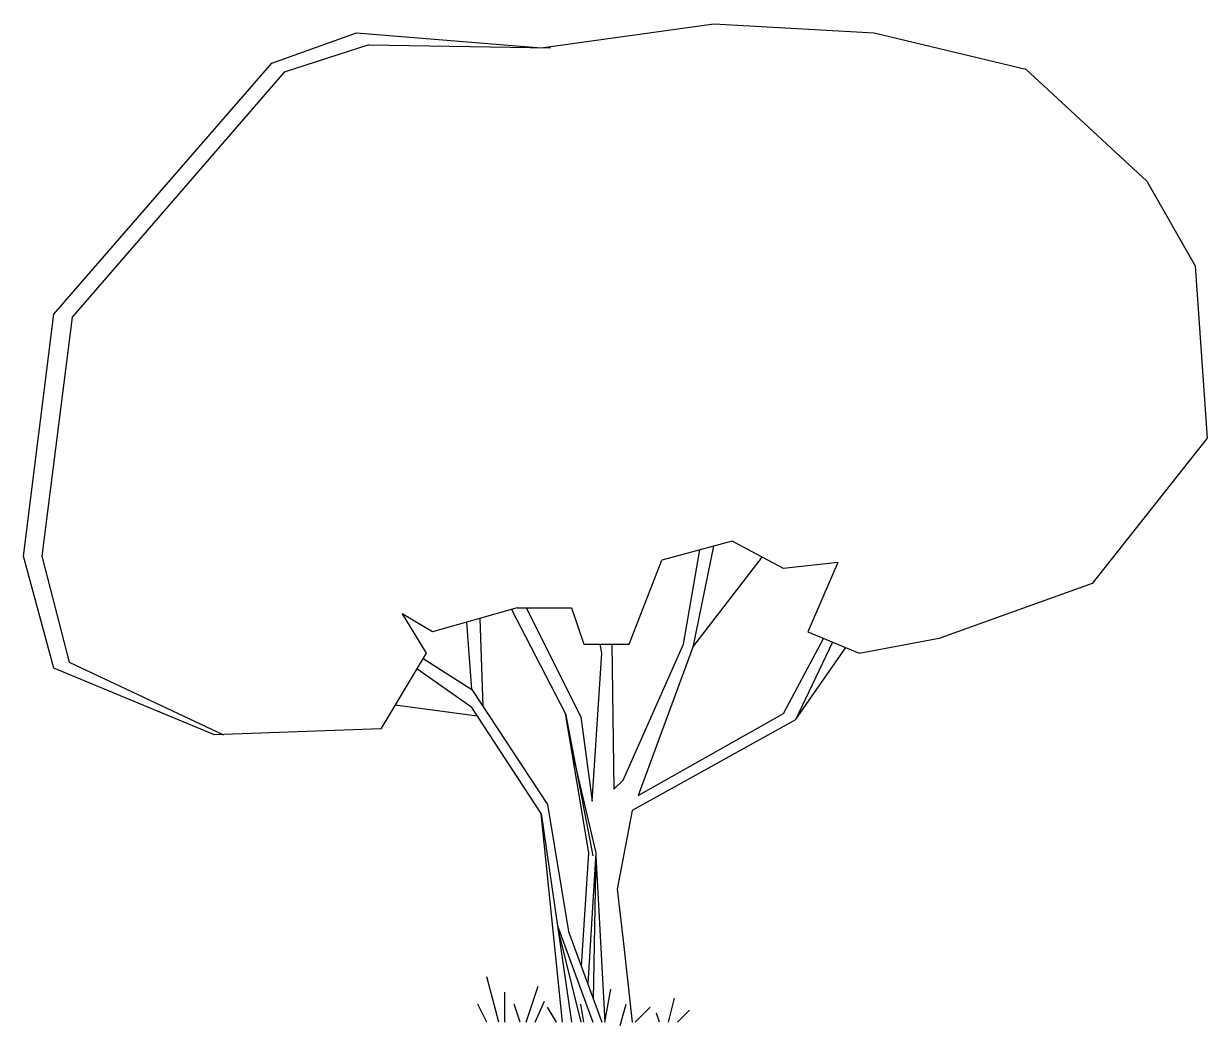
# Model space of a CAD drawing. Extents: x -184 to 207, y 2 to 333.
import ezdxf

# ---------------------------------------------------------------- set-up
doc = ezdxf.new("R2010")
doc.units = 0
doc.header["$LTSCALE"] = 25
doc.header["$MEASUREMENT"] = 0
doc.layers.get('0').update_dxf_attribs({"linetype": 'CONTINUOUS'})

msp = doc.modelspace()

# ---------------------------------------------------------------- linework, layer by layer
at = {"color": 0, "linetype": 'ByBlock'}
for p, q in [((-12.97, 324.54), (44.03, 332.54)), ((44.03, 332.54), (97.03, 329.54)), ((-101.97, 319.54), (-73.97, 329.54)), ((-73.97, 329.54), (-12.97, 324.54)), ((97.03, 329.54), (147.03, 317.54)), ((97.03, 329.54), (97.03, 329.54)), ((-69.97, 325.54), (-97.97, 316.54)), ((-69.97, 325.54), (-9.97, 324.54)), ((-173.97, 236.54), (-101.97, 319.54)), ((147.03, 317.54), (187.03, 280.54)), ((-97.97, 316.54), (-167.97, 235.54)), ((187.03, 280.54), (203.03, 252.54)), ((203.03, 252.54), (207.03, 195.54)), ((-183.97, 156.54), (-173.97, 236.54)), ((-167.97, 235.54), (-177.97, 156.54)), ((207.03, 195.54), (169.03, 147.54)), ((50.03, 161.54), (26.85, 155.22)), ((67.03, 152.54), (50.03, 161.54)), ((-173.97, 119.54), (-183.97, 156.54)), ((-177.97, 156.54), (-168.97, 121.54)), ((34.03, 127.54), (39.36, 158.63)), ((43.88, 159.87), (37.03, 126.54)), ((16.03, 127.54), (26.85, 155.22)), ((37.03, 126.54), (59.96, 156.29)), ((85.03, 154.54), (67.03, 152.54)), ((85.03, 154.54), (75.03, 131.54)), ((169.03, 147.54), (119.03, 129.54)), ((-58.97, 137.54), (-50.97, 124.54)), ((-48.97, 131.54), (-58.97, 137.54)), ((-20.97, 139.54), (-48.97, 131.54)), ((-4.97, 104.54), (-22.81, 139.02)), ((-20.97, 139.54), (-2.97, 139.54)), ((-17.97, 139.54), (0.03, 103.54)), ((-2.97, 139.54), (1.03, 127.54)), ((-35.97, 112.54), (-37.56, 134.8)), ((-33.28, 136.03), (-32.3, 106.98)), ((67.03, 104.54), (80.25, 129.4)), ((75.03, 131.54), (92.03, 124.54)), ((92.03, 124.54), (119.03, 129.54)), ((1.03, 127.54), (16.03, 127.54)), ((7.03, 124.54), (6.43, 127.54)), ((10.28, 127.54), (11.03, 79.54)), ((14.03, 82.54), (34.03, 127.54)), ((37.03, 126.54), (19.03, 77.54)), ((83.24, 128.17), (71.03, 102.54)), ((71.03, 102.54), (87.61, 126.37)), ((-168.97, 121.54), (-117.97, 97.54)), ((-50.97, 124.54), (-65.97, 99.54)), ((-52.01, 122.81), (-35.97, 112.54)), ((3.82, 75.59), (7.03, 124.54)), ((-120.97, 97.54), (-173.97, 119.54)), ((-35.97, 106.54), (-54.09, 119.34)), ((-35.97, 112.54), (-10.97, 74.54)), ((-34.13, 103.75), (-61.29, 107.34)), ((-12.97, 71.54), (-35.97, 106.54)), ((-4.97, 104.54), (4, 57.55)), ((2.7, 58.5), (-4.97, 104.54)), ((0.03, 103.54), (3.82, 75.59)), ((71.03, 102.54), (17.03, 72.54)), ((19.03, 77.54), (67.03, 104.54)), ((-65.97, 99.54), (-120.97, 97.54)), ((-3.07, 93.19), (5.03, 58.54)), ((11.03, 79.54), (14.03, 82.54)), ((-10.97, 74.54), (-3.97, 32.54)), ((-12.97, 71.54), (-2.97, 2.54)), ((-5.97, 2.54), (-12.97, 71.54)), ((17.03, 72.54), (12.03, 46.54)), ((0.25, 21.05), (2.7, 58.5)), ((5.03, 58.54), (2.36, 15.3)), ((5.03, 58.54), (4.21, 10.24)), ((5.02, 57.56), (8.03, 2.54)), ((12.03, 46.54), (14.03, 29.54)), ((-7.59, 34.45), (4.03, 2.54)), ((-7.31, 32.49), (0.03, 2.54)), ((-3.97, 32.54), (7.03, 2.54)), ((14.03, 29.54), (17.03, 2.54)), ((-26.97, 2.54), (-30.97, 17.54)), ((-24.97, 2.54), (-24.97, 12.54)), ((-17.97, 2.54), (-13.97, 14.54)), ((8.03, 2.54), (10.03, 13.54)), ((-30.97, 2.54), (-33.97, 8.54)), ((-19.97, 2.54), (-21.97, 8.54)), ((-14.97, 2.54), (-11.97, 9.54)), ((1.03, 2.54), (0.03, 8.54)), ((13.03, 1.54), (15.03, 8.54)), ((29.03, 2.54), (31.03, 10.54)), ((-7.97, 2.54), (-10.97, 7.54)), ((18.03, 2.54), (23.03, 7.54)), ((26.03, 2.54), (25.03, 5.54)), ((32.03, 2.54), (36.03, 6.54))]:
    msp.add_line(p, q, dxfattribs=at)

doc.saveas('drawing.dxf')
